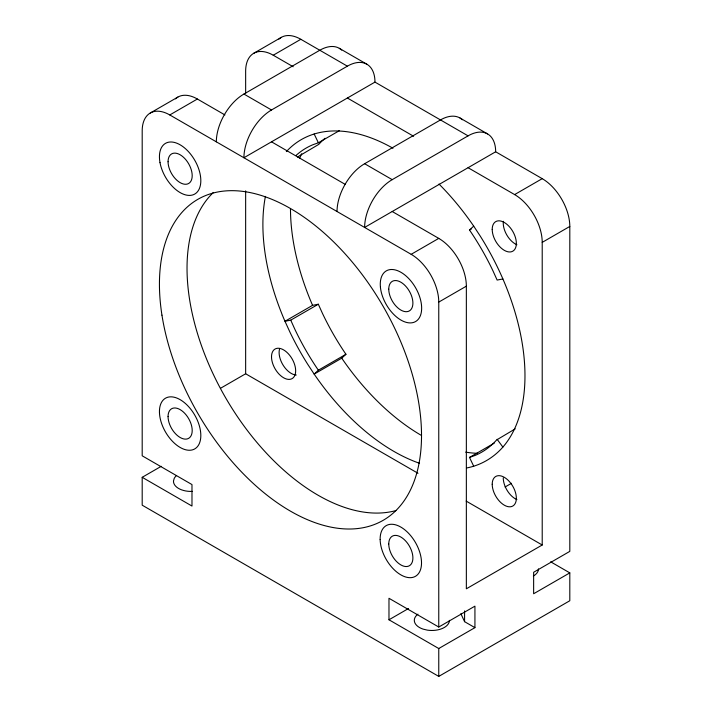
<?xml version="1.0" encoding="UTF-8"?>
<svg xmlns="http://www.w3.org/2000/svg" width="712" height="712" viewBox="0 0 712 712"><rect width="100%" height="100%" fill="white"/><g stroke="black" fill="none" stroke-linecap="round" stroke-linejoin="round"><path stroke-width="1.07" d="M515.203 428.882L496.629 439.945A175.561 101.362 60 0 1 475.073 455.449L469.493 457.433L473.702 466.209C484.979 462.693 495.125 455.965 502.886 447.083A185.316 106.996 60 0 0 480.333 236.233L473.702 226.122A185.316 106.996 60 0 0 438.993 184.043M345.961 354.264L341.751 358.172L314.161 374.103L307.531 363.992A185.316 106.996 60 0 1 289.971 332.201L284.978 321.272L312.568 305.341L318.317 304.229L322.465 313.396A175.561 101.362 60 0 0 345.204 353.188L345.961 354.264L318.38 370.187L314.161 374.103A185.316 106.996 60 0 0 419.502 463.272M502.886 278.953L497.127 280.065L492.989 270.898A175.561 101.362 60 0 0 470.249 231.106L469.493 230.029L473.702 226.122M150.276 113.021L177.867 97.09M253.73 53.293L281.32 37.362M550.652 561.812L569.805 572.875L569.805 600.741L438.761 676.4L142.195 505.182L142.195 477.307L191.982 506.054L191.982 484.569L142.195 455.805L142.195 130.883A39.018 22.526 60 0 1 169.785 114.952L197.375 99.021L224.921 114.935M245.649 93.325L245.649 71.156A39.018 22.526 60 0 1 273.239 55.224L300.829 39.294L347.376 66.171A39.018 22.526 -60 0 1 374.966 82.103L468.078 135.859A39.018 22.526 -60 0 1 495.659 151.781L542.215 178.659A39.018 22.526 60 0 1 569.805 226.443L569.805 551.373L533.635 572.279L533.635 593.755L569.805 572.875M216.341 141.83A39.018 22.526 -60 0 1 243.922 94.046L319.795 50.249A39.018 22.526 -60 0 1 341.68 50.071M374.966 82.103L243.922 157.752A39.018 22.526 -60 0 1 271.512 109.977L347.376 66.171M296.023 155.456A175.561 101.362 60 0 1 312.791 144.776L318.38 142.783L339.304 130.705M297.393 157.058L318.825 144.349A175.561 101.362 60 0 1 325.046 138.261M337.034 211.508A39.018 22.526 -60 0 1 364.624 163.724L440.488 119.927A39.018 22.526 -60 0 1 462.373 119.758M495.659 151.781L364.624 227.44A39.018 22.526 -60 0 1 392.205 179.655L468.078 135.859M265.407 196.387A185.316 106.996 60 0 0 284.978 321.272L290.736 320.151L318.317 304.229M169.785 114.952L411.171 254.317L438.761 238.387A39.018 22.526 60 0 1 466.351 286.171L466.351 588.797L542.215 545L542.215 242.374A39.018 22.526 60 0 0 514.625 194.59L468.078 167.712M514.625 194.59L542.215 178.659M469.493 230.029L471.388 228.935M220.684 388.191L245.649 373.773L418.006 473.284M438.761 627.032L388.975 598.285L388.975 619.787L438.761 648.525L474.931 627.646L474.931 606.152L438.761 627.032L438.761 302.102L466.351 286.171M542.215 242.374L569.805 226.443M142.195 477.307L161.232 466.316M469.493 457.433L494.226 443.158M505.075 486.999L511.51 483.288M388.975 619.787L408.537 608.493M339.295 48.309L366.885 64.24M459.997 117.996L487.578 133.927M273.239 55.224L293.193 66.741M347.376 98.025L413.61 136.268M243.922 94.046L271.512 109.977M364.624 163.724L392.205 179.655M271.512 141.83L345.427 184.497M392.205 211.508L438.761 238.387M466.146 501.079L542.215 545M460.878 613.699L464.58 621.674L474.931 627.646M497.127 439.313L502.886 447.083M318.38 370.187L317.614 369.11A175.561 101.362 60 0 1 294.875 329.318L290.736 320.151M314.161 134.007L318.38 142.783M464.58 610.923L464.58 621.674M438.761 648.525L438.761 676.4M245.649 190.869L245.649 373.773M473.702 466.209A185.316 106.996 60 0 1 466.734 467.953M286.358 151.603A185.316 106.996 60 0 1 392.98 148.247M395.881 510.584A185.316 106.996 60 0 1 224.974 396.655A185.316 106.996 60 0 1 213.369 192.471M175.481 98.852A39.018 22.526 60 0 1 197.375 99.021M516.894 244.759A17.07 9.852 60 0 1 503.348 221.299M516.894 499.602A17.07 9.852 60 0 1 503.251 477.903M296.272 375.019A17.07 9.852 60 0 1 283.412 365.639A17.07 9.852 60 0 1 279.513 349.103M192.391 491.405A17.56 10.137 0 0 1 173.488 481.009L174.218 478.393A17.56 10.137 0 0 1 176.087 475.981M538.512 568.879A17.56 10.137 0 0 1 533.368 576.044M449.423 620.339A17.56 10.137 0 0 1 427.325 630.129L423.088 629.114A17.56 10.137 0 0 1 417.935 614.162M411.171 254.317A39.018 22.526 60 0 1 438.761 302.102M278.935 39.124A39.018 22.526 60 0 1 300.829 39.294M477.547 453.313A185.316 106.996 60 0 1 465.666 452.138M421.522 435.495A185.316 106.996 60 0 1 341.751 358.172M312.568 305.341A185.316 106.996 60 0 1 290.478 208.527M299.654 158.215A185.316 106.996 60 0 1 301.719 153.703M492.214 229.433A17.07 9.852 60 0 0 510.317 251.95A17.07 9.852 60 0 0 510.317 227.813A17.07 9.852 60 0 0 492.214 229.433M168.059 161.74A17.07 9.852 60 0 0 186.161 184.257A17.07 9.852 60 0 0 186.161 160.12A17.07 9.852 60 0 0 168.059 161.74M388.761 289.161A17.07 9.852 60 0 0 406.863 311.678A17.07 9.852 60 0 0 406.863 287.541A17.07 9.852 60 0 0 388.761 289.161M161.953 315.158A185.316 106.996 60 0 0 376.879 523.489A185.316 106.996 60 0 0 332.602 240.878A185.316 106.996 60 0 0 161.953 315.158M271.512 356.854A17.07 9.852 60 0 0 289.615 379.38A17.07 9.852 60 0 0 289.615 355.235A17.07 9.852 60 0 0 271.512 356.854M492.214 484.276A17.07 9.852 60 0 0 510.317 506.793A17.07 9.852 60 0 0 510.317 482.656A17.07 9.852 60 0 0 492.214 484.276M388.761 544.004A17.07 9.852 60 0 0 406.863 566.521A17.07 9.852 60 0 0 406.863 542.384A17.07 9.852 60 0 0 388.761 544.004M168.059 416.582A17.07 9.852 60 0 0 186.161 439.108A17.07 9.852 60 0 0 186.161 414.963A17.07 9.852 60 0 0 168.059 416.582M380.146 539.482A29.263 16.892 60 0 0 411.509 577.601A29.263 16.892 60 0 0 410.833 535.833A29.263 16.892 60 0 0 380.146 539.482M159.452 412.453A29.263 16.892 60 0 0 191.101 450.144A29.263 16.892 60 0 0 189.837 408.056A29.263 16.892 60 0 0 159.452 412.453M160.004 162.63A29.263 16.892 60 0 0 194.349 194.269A29.263 16.892 60 0 0 186.037 149.217A29.263 16.892 60 0 0 160.004 162.63M380.422 287.203A29.263 16.892 60 0 0 413.378 322.483A29.263 16.892 60 0 0 409.089 278.926A29.263 16.892 60 0 0 380.422 287.203"/></g></svg>
